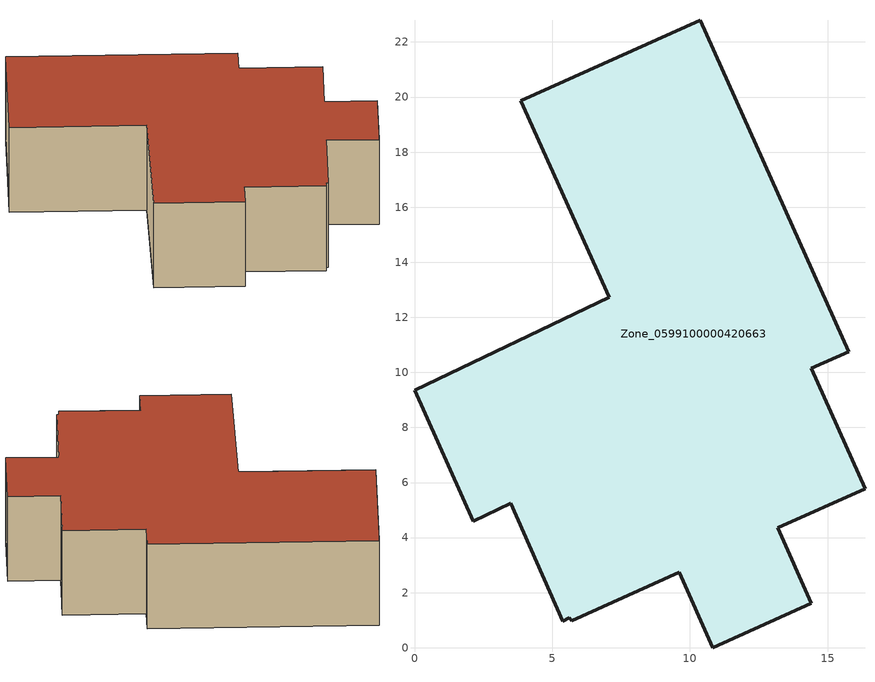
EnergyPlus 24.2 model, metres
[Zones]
Zone_0599100000420663
 floor ground (C_G): 5.62,1.08 5.39,0.97 3.49,5.24 2.13,4.59 0,9.35 7.07,12.74 3.86,19.86 10.38,22.79 15.78,10.76 14.41,10.14 16.36,5.78 13.18,4.35 14.41,1.62 10.83,0 9.62,2.74 5.72,0.98 z0
 wall outside (C_F): 14.41,1.62 13.18,4.35 16.36,5.78 14.41,10.14 15.78,10.76 10.38,22.79 3.86,19.86 7.07,12.74 0,9.35 2.13,4.59 3.49,5.24 5.39,0.97 5.62,1.08 5.72,0.98 9.62,2.74 10.83,0 14.41,1.62 z0:5.82
 roof outside (C_R): 5.39,0.97 5.62,1.08 5.72,0.98 9.62,2.74 10.83,0 14.41,1.62 13.18,4.35 16.36,5.78 14.41,10.14 15.78,10.76 10.38,22.79 3.86,19.86 7.07,12.74 0,9.35 2.13,4.59 3.49,5.24 z5.82
[BUILDING]
Pand.0599100000420663: North Axis=0; Terrain=City; Loads Convergence Tolerance Value=0.04; Temperature Convergence Tolerance Value=0.4; Solar Distribution=FullExterior; Maximum Number of Warmup Days=25; Minimum Number of Warmup Days=1
[Site:Location]
Rotterdam.The.Hague.AP_ZH_NLD Design_Conditions: Latitude=51.96; Longitude=4.45; Time Zone=1; Elevation=-4.5
[SITE:GROUNDTEMPERATURE:BUILDINGSURFACE]
18, 18, 18, 18, 18, 18, 18, 18, 18, 18, 18, 18
[MATERIAL] Thermal Absorptance=0.9; Solar Absorptance=0.7; Visible Absorptance=0.7
Name | Roughness | Thickness | Conductivity | Density | Specific Heat
G.D.2006-2014 | MediumSmooth | 0.15 | 0.06 | 540 | 1210
F.D.2006-2014 | Rough | 0.3 | 0.12 | 1920 | 840
R.D.2006-2014 | MediumRough | 0.2 | 0.08 | 1500 | 1000
[CONSTRUCTION]
C_G: G.D.2006-2014
C_F: F.D.2006-2014
C_R: R.D.2006-2014
[ZONE]
Zone_0599100000420663: Type=1; Multiplier=1; Ceiling Height=Autocalculate; Volume=Autocalculate; Floor Area=autocalculate; Part of Total Floor Area=Yes
[ZONEINFILTRATION:DESIGNFLOWRATE]
Infil_Zone_0599100000420663: Zone or ZoneList or Space or SpaceList=Zone_0599100000420663; Schedule=AlwaysOn; Design Flow Rate Calculation Method=Flow/Area; Flow Rate per Floor Area=0.0021; Constant Term Coefficient=1; Temperature Term Coefficient=0; Velocity Term Coefficient=0; Velocity Squared Term Coefficient=0
[HVACTEMPLATE:ZONE:IDEALLOADSAIRSYSTEM]
Zone_0599100000420663: Maximum Heating Supply Air Temperature=50; Minimum Cooling Supply Air Temperature=13; Maximum Heating Supply Air Humidity Ratio=0.0156; Minimum Cooling Supply Air Humidity Ratio=0.0077; Heating Limit=NoLimit; Cooling Limit=NoLimit; Dehumidification Control Type=ConstantSensibleHeatRatio; Cooling Sensible Heat Ratio=0.7; Dehumidification Setpoint=60; Humidification Control Type=None; Humidification Setpoint=30; Outdoor Air Method=None; Outdoor Air Flow Rate per Person=0.00944; Outdoor Air Flow Rate per Zone Floor Area=0; Outdoor Air Flow Rate per Zone=0; Demand Controlled Ventilation Type=None; Outdoor Air Economizer Type=NoEconomizer; Heat Recovery Type=None; Sensible Heat Recovery Effectiveness=0.7; Latent Heat Recovery Effectiveness=0.65
[ZONECONTROL:THERMOSTAT]
ThermostatControl_Zone_0599100000420663: Zone or ZoneList=Zone_0599100000420663; Control Type Schedule=DualSetpointControlType; Control 1=Thermostat_Zone_0599100000420663; Temperature Difference Between Cutout And Setpoint=0
[THERMOSTATSETPOINT:DUALSETPOINT]
Thermostat_Zone_0599100000420663: Heating Setpoint Temperature Schedule=HeatingSetpoint_Zone_0599100000420663; Cooling Setpoint Temperature Schedule=CoolingSetpoint_Zone_0599100000420663
[SCHEDULE:COMPACT]
HeatingSetpoint_Zone_0599100000420663: Through: 12/31, For: AllDays, Until: 24:00, 21
CoolingSetpoint_Zone_0599100000420663: Through: 12/31, For: AllDays, Until: 24:00, 24
DualSetpointControlType: Through: 12/31, For: AllDays, Until: 24:00, 4
AlwaysOn: Through: 12/31, For: AllDays, Until: 24:00, 1
